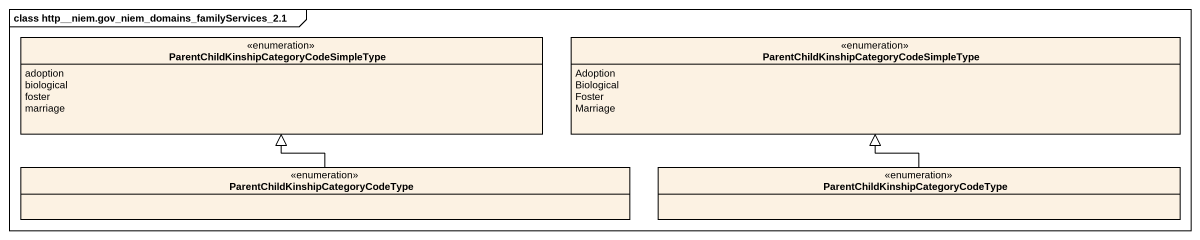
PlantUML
@startuml
mainframe class http__niem.gov_niem_domains_familyServices_2.1
hide circle
hide empty members
enum "ParentChildKinshipCategoryCodeSimpleType" as ParentChildKinshipCategoryCo {
  adoption
  biological
  foster
  marriage
}
enum "ParentChildKinshipCategoryCodeSimpleType" as ParentChildKinshipCategoryCo_2 {
  Adoption
  Biological
  Foster
  Marriage
}
enum "ParentChildKinshipCategoryCodeType" as ParentChildKinshipCategoryCo_3
enum "ParentChildKinshipCategoryCodeType" as ParentChildKinshipCategoryCo_4
ParentChildKinshipCategoryCo_3 -up-|> ParentChildKinshipCategoryCo
ParentChildKinshipCategoryCo_4 -up-|> ParentChildKinshipCategoryCo_2
@enduml
